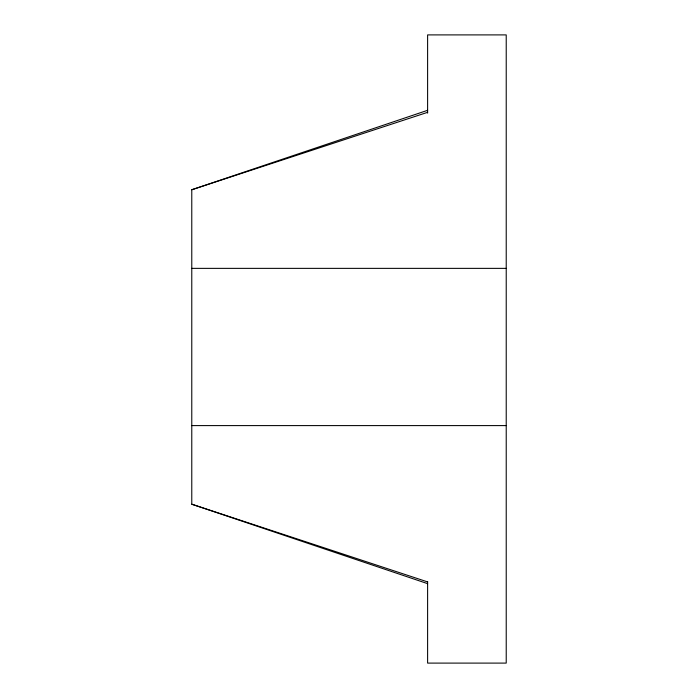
<?xml version="1.0" encoding="UTF-8"?>
<svg xmlns="http://www.w3.org/2000/svg" width="698" height="698" viewBox="0 0 698 698"><rect width="100%" height="100%" fill="white"/><g stroke="black" fill="none" stroke-linecap="round" stroke-linejoin="round"><path stroke-width="1.05" d="M427.612 583.65L191.776 504.209L191.776 189.751L427.612 110.31M191.776 189.751L427.612 112.326M191.776 268.364L506.225 268.364M191.776 425.597L506.225 425.597M191.776 504.209L427.612 581.914M427.612 113.12L427.612 34.9L506.225 34.9L506.225 663.1L427.612 663.1L427.612 581.478"/></g></svg>
